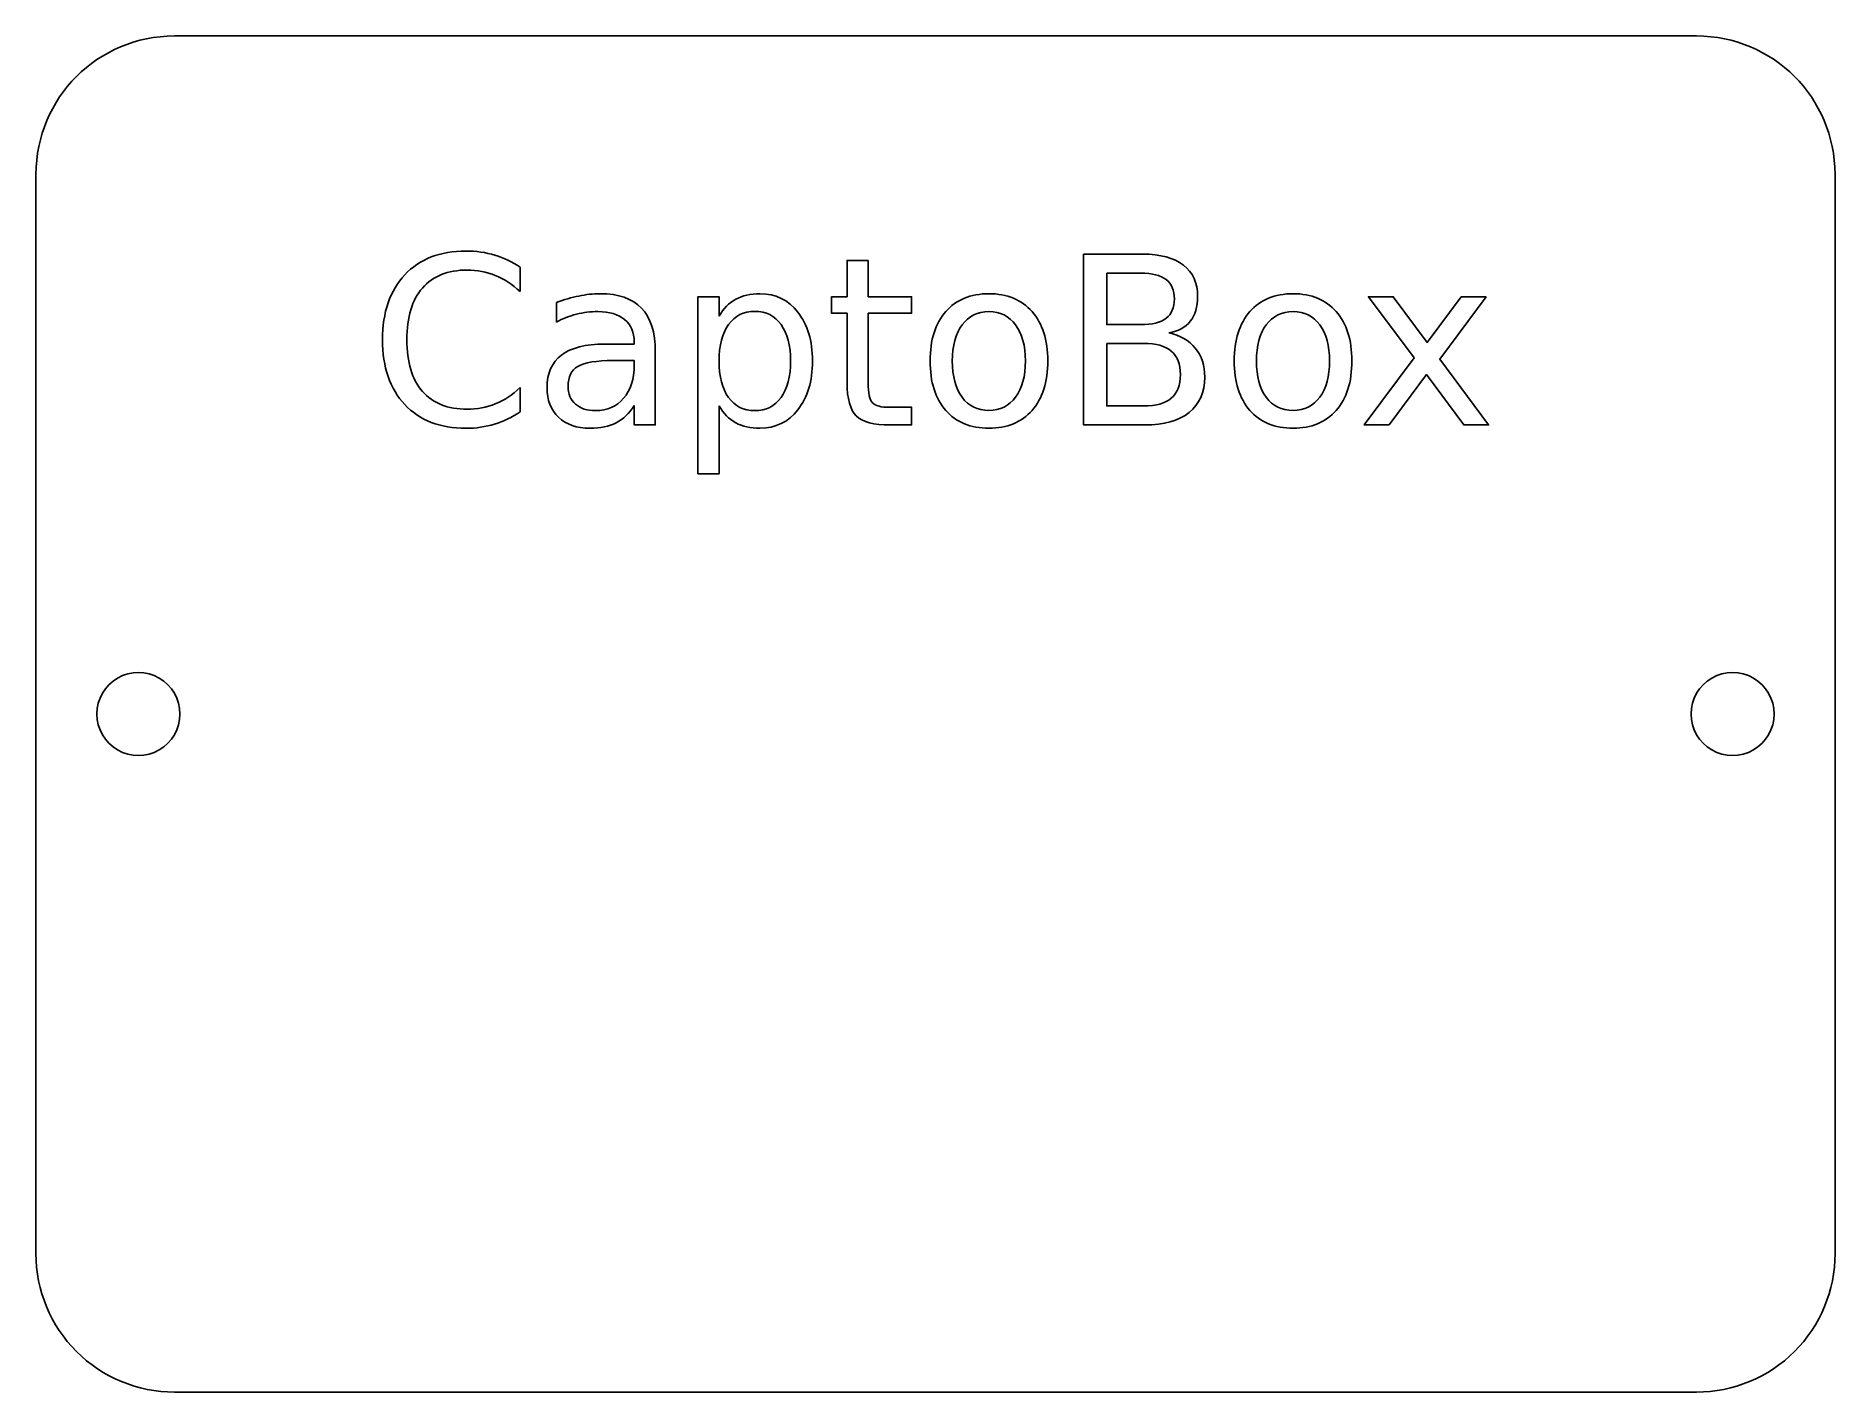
# Model space of a CAD drawing. Extents: x 0.1 to 65.1, y 0.1 to 49.1.
import ezdxf

# ---------------------------------------------------------------- set-up
doc = ezdxf.new("R2010")
doc.units = 0
doc.layers.add('Calque_1', color=7, linetype='CONTINUOUS')

msp = doc.modelspace()

# ---------------------------------------------------------------- linework, layer by layer
at = {"layer": 'Calque_1', "color": 7}
for points in [[(60.132288, 49.132291), (5.13229, 49.132291)], [(29.436627, 36.60249), (29.436627, 39.116031), (28.878515, 39.116031), (28.878515, 39.707216), (29.436627, 39.707216), (29.436627, 41.021865), (30.201431, 41.021865)], [(30.201431, 41.021865), (30.201431, 39.707216), (31.768267, 39.707216), (31.768267, 39.116031), (30.201431, 39.116031), (30.201431, 36.60249)], [(37.981848, 41.249242), (40.115051, 41.249242)], [(40.197734, 35.077008), (37.981848, 35.077008), (37.981848, 41.249242)], [(17.629596, 40.773831), (17.629596, 39.893245)], [(38.816926, 40.562985), (38.816926, 38.70262), (40.053033, 38.70262)], [(40.053033, 40.562985), (38.816926, 40.562985)], [(24.810546, 35.771539), (24.810546, 33.315889), (24.045741, 33.315889), (24.045741, 39.707216), (24.810546, 39.707216), (24.810546, 39.00443)], [(18.935976, 38.793584), (18.935976, 39.49637)], [(20.680559, 37.999834), (21.747174, 37.999834), (21.747174, 38.074234)], [(22.507851, 37.718714), (22.507851, 35.077008), (21.747174, 35.077008), (21.747174, 35.779821)], [(38.816926, 38.024625), (38.816926, 35.763284), (40.156379, 35.763284)], [(40.156379, 38.024625), (38.816926, 38.024625)], [(21.747174, 37.235029), (21.747174, 37.404521), (20.990624, 37.404521)], [(17.629596, 36.424743), (17.629596, 35.552438)], [(30.986926, 35.713675), (31.768267, 35.713675), (31.768267, 35.077008), (30.986926, 35.077008)], [(5.13229, 0.132289), (60.132288, 0.132289)]]:
    msp.add_lwpolyline(points, dxfattribs=at)
for points in [[(17.629596, 40.773831)], [(34.562929, 39.818844)], [(45.551392, 39.818844)], [(52.52565, 39.707216), (50.85134, 37.454131), (52.61246, 35.077008), (51.715363, 35.077008), (50.367655, 36.896018), (49.019921, 35.077008), (48.122825, 35.077008), (49.921171, 37.499612), (48.27578, 39.707216), (49.172876, 39.707216), (50.400728, 38.057698), (51.628554, 39.707216)], [(34.562929, 39.173922)], [(45.551392, 39.173922)], [(22.507851, 37.718714)], [(27.398515, 37.387985)], [(24.810546, 35.771539)], [(5.332221, 24.632282)], [(62.932358, 24.632282)], [(5.13229, 0.132289)]]:
    msp.add_lwpolyline(points, close=True, dxfattribs=at)
for points in [[(5.13229, 49.132291), (2.370867, 49.132291), (0.132291, 46.893716), (0.13229, 44.132293)], [(65.132289, 44.132293), (65.132288, 46.893716), (62.893711, 49.132291), (60.132288, 49.132291)], [(0.13229, 44.132293), (0.13229, 44.132293), (0.13229, 5.132305), (0.13229, 5.132305)], [(65.132289, 5.132305), (65.132289, 5.132305), (65.132289, 44.132293), (65.132289, 44.132293)], [(13.458281, 40.500966), (13.995702, 41.07423), (14.73157, 41.360862), (15.665885, 41.360862)], [(15.665885, 41.360862), (16.035208, 41.360862), (16.382473, 41.311253), (16.707682, 41.212034)], [(16.707682, 41.212034), (17.035659, 41.115572), (17.342964, 40.969505), (17.629596, 40.773831)], [(40.115051, 41.249242), (40.751692, 41.249242), (41.242273, 41.116948), (41.586796, 40.852359)], [(12.652122, 38.156917), (12.652122, 39.149104), (12.920841, 39.930454), (13.458281, 40.500966)], [(15.715494, 40.674612), (15.009939, 40.674612), (14.469748, 40.458254), (14.094921, 40.025537)], [(16.728346, 40.480302), (16.41141, 40.609842), (16.073793, 40.674612), (15.715494, 40.674612)], [(17.629596, 39.893245), (17.348467, 40.155077), (17.04805, 40.350762), (16.728346, 40.480302)], [(40.962538, 40.331474), (40.764101, 40.485815), (40.460932, 40.562985), (40.053033, 40.562985)], [(41.264322, 39.632816), (41.264322, 39.944248), (41.163727, 40.177134), (40.962538, 40.331474)], [(41.586796, 40.852359), (41.931301, 40.587776), (42.103554, 40.211574), (42.103554, 39.723753)], [(14.094921, 40.025537), (13.720095, 39.595589), (13.532682, 38.972715), (13.532682, 38.156917)], [(18.935976, 39.49637), (19.214335, 39.603861), (19.484431, 39.683792), (19.746262, 39.736162)], [(19.746262, 39.736162), (20.008094, 39.791283), (20.263029, 39.818844), (20.511067, 39.818844)], [(20.511067, 39.818844), (21.180798, 39.818844), (21.681028, 39.645207), (22.011757, 39.297932)], [(25.41414, 39.616279), (25.659426, 39.751322), (25.95157, 39.818844), (26.290572, 39.818844)], [(26.290572, 39.818844), (26.852812, 39.818844), (27.308936, 39.595597), (27.658944, 39.149104)], [(33.00022, 39.173922), (33.377816, 39.60387), (33.898719, 39.818844), (34.562929, 39.818844)], [(34.562929, 39.818844), (35.224387, 39.818844), (35.743905, 39.60387), (36.121483, 39.173922)], [(42.103554, 39.723753), (42.103554, 39.346175), (42.015359, 39.045767), (41.83897, 38.822529)], [(43.98871, 39.173922), (44.366288, 39.60387), (44.887182, 39.818844), (45.551392, 39.818844)], [(45.551392, 39.818844), (46.21285, 39.818844), (46.732377, 39.60387), (47.109973, 39.173922)], [(19.659453, 39.078831), (19.408645, 39.015437), (19.167486, 38.920354), (18.935976, 38.793584)], [(20.432512, 39.173922), (20.167929, 39.173922), (19.910242, 39.142225), (19.659453, 39.078831)], [(21.399908, 38.884521), (21.171149, 39.077455), (20.848684, 39.173922), (20.432512, 39.173922)], [(22.011757, 39.297932), (22.342486, 38.950676), (22.507851, 38.424269), (22.507851, 37.718714)], [(24.810546, 39.00443), (24.970407, 39.280038), (25.171605, 39.483987), (25.41414, 39.616279)], [(26.104517, 39.182177), (25.702139, 39.182177), (25.385195, 39.022325), (25.153684, 38.70262)], [(27.051249, 38.70262), (26.822491, 39.022325), (26.506913, 39.182177), (26.104517, 39.182177)], [(27.658944, 39.149104), (28.011722, 38.702629), (28.188111, 38.115589), (28.188111, 37.387985)], [(32.437981, 37.387985), (32.437981, 38.148662), (32.625394, 38.743974), (33.00022, 39.173922)], [(34.562929, 39.173922), (34.15503, 39.173922), (33.832564, 39.01407), (33.595533, 38.694365)], [(35.526171, 38.690237), (35.289157, 39.012694), (34.968076, 39.173922), (34.562929, 39.173922)], [(36.121483, 39.173922), (36.499061, 38.743974), (36.68785, 38.148662), (36.68785, 37.387985)], [(40.962538, 38.930003), (41.163727, 39.084343), (41.264322, 39.318614), (41.264322, 39.632816)], [(43.42647, 37.387985), (43.42647, 38.148662), (43.613884, 38.743974), (43.98871, 39.173922)], [(45.551392, 39.173922), (45.143493, 39.173922), (44.821036, 39.01407), (44.584022, 38.694365)], [(46.514661, 38.690237), (46.277629, 39.012694), (45.95654, 39.173922), (45.551392, 39.173922)], [(47.109973, 39.173922), (47.487551, 38.743974), (47.67634, 38.148662), (47.67634, 37.387985)], [(21.747174, 38.074234), (21.747174, 38.424261), (21.631419, 38.694356), (21.399908, 38.884521)], [(25.153684, 38.70262), (24.924925, 38.385684), (24.810546, 37.947473), (24.810546, 37.387985)], [(27.398515, 37.387985), (27.398515, 37.947473), (27.28276, 38.385684), (27.051249, 38.70262)], [(33.595533, 38.694365), (33.358519, 38.377412), (33.240012, 37.941952), (33.240012, 37.387985)], [(35.881718, 37.387985), (35.881718, 37.936448), (35.763202, 38.370533), (35.526171, 38.690237)], [(40.053033, 38.70262), (40.460932, 38.70262), (40.764101, 38.778414), (40.962538, 38.930003)], [(41.83897, 38.822529), (41.662582, 38.599274), (41.40351, 38.460085), (41.061757, 38.404964)], [(41.061757, 38.404964), (41.472408, 38.316769), (41.790737, 38.132117), (42.016744, 37.851006)], [(44.584022, 38.694365), (44.346991, 38.377412), (44.228475, 37.941952), (44.228475, 37.387985)], [(46.870181, 37.387985), (46.870181, 37.936448), (46.751674, 38.370533), (46.514661, 38.690237)], [(13.458281, 35.812894), (12.920841, 36.386158), (12.652122, 37.167499), (12.652122, 38.156917)], [(13.532682, 38.156917), (13.532682, 37.343887), (13.720095, 36.721014), (14.094921, 36.288297)], [(19.117877, 37.602959), (19.467903, 37.867542), (19.988797, 37.999834), (20.680559, 37.999834)], [(41.152694, 37.747659), (40.937729, 37.932303), (40.605624, 38.024625), (40.156379, 38.024625)], [(41.479296, 36.896018), (41.479296, 37.281869), (41.370429, 37.565749), (41.152694, 37.747659)], [(42.016744, 37.851006), (42.245485, 37.572646), (42.359856, 37.224005), (42.359856, 36.805081)], [(18.596965, 36.424743), (18.596965, 36.945637), (18.770603, 37.338375), (19.117877, 37.602959)], [(19.713189, 37.193675), (19.476158, 37.05311), (19.357642, 36.813336), (19.357642, 36.474352)], [(20.990624, 37.404521), (20.376015, 37.404521), (19.950203, 37.334239), (19.713189, 37.193675)], [(21.362708, 36.04025), (21.619018, 36.340676), (21.747174, 36.738935), (21.747174, 37.235029)], [(24.810546, 37.387985), (24.810546, 36.828497), (24.924925, 36.3889), (25.153684, 36.069196)], [(27.051249, 36.069196), (27.28276, 36.3889), (27.398515, 36.828497), (27.398515, 37.387985)], [(28.188111, 37.387985), (28.188111, 36.660381), (28.011722, 36.073332), (27.658944, 35.626839)], [(33.00022, 35.602047), (32.625394, 36.034747), (32.437981, 36.630059), (32.437981, 37.387985)], [(33.240012, 37.387985), (33.240012, 36.834018), (33.357143, 36.397182), (33.591405, 36.077477)], [(35.526171, 36.081605), (35.763202, 36.401309), (35.881718, 36.836769), (35.881718, 37.387985)], [(36.68785, 37.387985), (36.68785, 36.630059), (36.499061, 36.034747), (36.121483, 35.602047)], [(43.98871, 35.602047), (43.613884, 36.034747), (43.42647, 36.630059), (43.42647, 37.387985)], [(44.228475, 37.387985), (44.228475, 36.834018), (44.345615, 36.397182), (44.579895, 36.077477)], [(46.514661, 36.081605), (46.751674, 36.401309), (46.870181, 36.836769), (46.870181, 37.387985)], [(47.67634, 37.387985), (47.67634, 36.630059), (47.487551, 36.034747), (47.109973, 35.602047)], [(16.728346, 35.837685), (17.04805, 35.967225), (17.348467, 36.162911), (17.629596, 36.424743)], [(19.014531, 35.354), (18.736154, 35.621335), (18.596965, 35.978249), (18.596965, 36.424743)], [(19.357642, 36.474352), (19.357642, 36.204248), (19.445837, 35.989274), (19.622226, 35.82943)], [(29.771483, 35.40361), (29.548246, 35.624096), (29.436627, 36.023723), (29.436627, 36.60249)], [(30.201431, 36.60249), (30.201431, 36.224912), (30.252417, 35.982377), (30.354387, 35.874886)], [(41.152694, 36.04025), (41.370429, 36.227663), (41.479296, 36.512919), (41.479296, 36.896018)], [(42.359856, 36.805081), (42.359856, 36.253866), (42.172442, 35.828045), (41.797616, 35.52762)], [(15.665885, 34.957125), (14.73157, 34.957125), (13.995702, 35.242381), (13.458281, 35.812894)], [(14.094921, 36.288297), (14.469748, 35.858349), (15.009939, 35.643375), (15.715494, 35.643375)], [(15.715494, 35.643375), (16.073793, 35.643375), (16.41141, 35.708145), (16.728346, 35.837685)], [(19.622226, 35.82943), (19.801384, 35.672321), (20.043919, 35.593766), (20.34983, 35.593766)], [(20.34983, 35.593766), (20.771523, 35.593766), (21.109149, 35.742594), (21.362708, 36.04025)], [(21.747174, 35.779821), (21.573537, 35.498692), (21.357187, 35.290606), (21.098124, 35.155563)], [(25.41414, 35.155563), (25.171605, 35.290606), (24.970407, 35.495932), (24.810546, 35.771539)], [(25.153684, 36.069196), (25.385195, 35.752242), (25.702139, 35.593766), (26.104517, 35.593766)], [(26.104517, 35.593766), (26.506913, 35.593766), (26.822491, 35.752242), (27.051249, 36.069196)], [(30.354387, 35.874886), (30.459127, 35.767412), (30.669973, 35.713675), (30.986926, 35.713675)], [(33.591405, 36.077477), (33.828437, 35.760524), (34.152278, 35.602047), (34.562929, 35.602047)], [(34.562929, 35.602047), (34.968076, 35.602047), (35.289157, 35.7619), (35.526171, 36.081605)], [(40.156379, 35.763284), (40.605624, 35.763284), (40.937729, 35.855606), (41.152694, 36.04025)], [(44.579895, 36.077477), (44.816909, 35.760524), (45.140741, 35.602047), (45.551392, 35.602047)], [(45.551392, 35.602047), (45.95654, 35.602047), (46.277629, 35.7619), (46.514661, 36.081605)], [(16.699427, 35.105953), (16.374201, 35.006735), (16.029687, 34.957125), (15.665885, 34.957125)], [(17.629596, 35.552438), (17.337443, 35.354), (17.027386, 35.205172), (16.699427, 35.105953)], [(20.147265, 34.957125), (19.67322, 34.957125), (19.295642, 35.089417), (19.014531, 35.354)], [(21.098124, 35.155563), (20.839044, 35.023271), (20.522091, 34.957125), (20.147265, 34.957125)], [(26.290572, 34.957125), (25.95157, 34.957125), (25.659426, 35.023271), (25.41414, 35.155563)], [(27.658944, 35.626839), (27.308936, 35.180363), (26.852812, 34.957125), (26.290572, 34.957125)], [(30.986926, 35.077008), (30.399869, 35.077008), (29.994721, 35.185875), (29.771483, 35.40361)], [(34.562929, 34.957125), (33.898719, 34.957125), (33.377816, 35.172099), (33.00022, 35.602047)], [(36.121483, 35.602047), (35.743905, 35.172099), (35.224387, 34.957125), (34.562929, 34.957125)], [(41.797616, 35.52762), (41.42279, 35.227212), (40.889495, 35.077008), (40.197734, 35.077008)], [(45.551392, 34.957125), (44.887182, 34.957125), (44.366288, 35.172099), (43.98871, 35.602047)], [(47.109973, 35.602047), (46.732377, 35.172099), (46.21285, 34.957125), (45.551392, 34.957125)], [(4.582221, 25.93132), (4.11812, 26.199269), (3.546323, 26.199269), (3.082221, 25.93132)], [(62.182673, 25.932229), (61.718411, 26.200421), (61.146305, 26.200421), (60.682043, 25.932229)], [(3.082221, 25.93132), (2.61812, 25.66337), (2.332222, 25.16818), (2.332222, 24.632282)], [(5.332221, 24.632282), (5.332221, 25.16818), (5.046323, 25.66337), (4.582221, 25.93132)], [(60.682043, 25.932229), (60.217782, 25.664037), (59.931969, 25.16844), (59.932359, 24.632282)], [(62.932358, 24.632282), (62.932748, 25.16844), (62.646935, 25.664037), (62.182673, 25.932229)], [(2.332222, 24.632282), (2.332222, 24.096383), (2.61812, 23.601193), (3.082221, 23.333244)], [(4.582221, 23.333244), (5.046323, 23.601193), (5.332221, 24.096383), (5.332221, 24.632282)], [(59.932359, 24.632282), (59.931969, 24.096123), (60.217782, 23.600526), (60.682043, 23.332334)], [(62.182673, 23.332334), (62.646935, 23.600526), (62.932748, 24.096123), (62.932358, 24.632282)], [(3.082221, 23.333244), (3.546323, 23.065294), (4.11812, 23.065294), (4.582221, 23.333244)], [(60.682043, 23.332334), (61.146305, 23.064142), (61.718411, 23.064142), (62.182673, 23.332334)], [(0.13229, 5.132305), (0.132286, 3.80622), (0.659068, 2.534446), (1.59675, 1.59676)], [(63.667828, 1.59676), (64.605511, 2.534446), (65.132293, 3.80622), (65.132289, 5.132305)], [(1.59675, 1.59676), (2.534433, 0.659075), (3.806205, 0.132289), (5.13229, 0.132289)], [(60.132288, 0.132289), (61.458374, 0.132288), (62.730146, 0.659075), (63.667828, 1.59676)]]:
    msp.add_open_spline(points, degree=3, dxfattribs=at)

doc.saveas('drawing.dxf')
